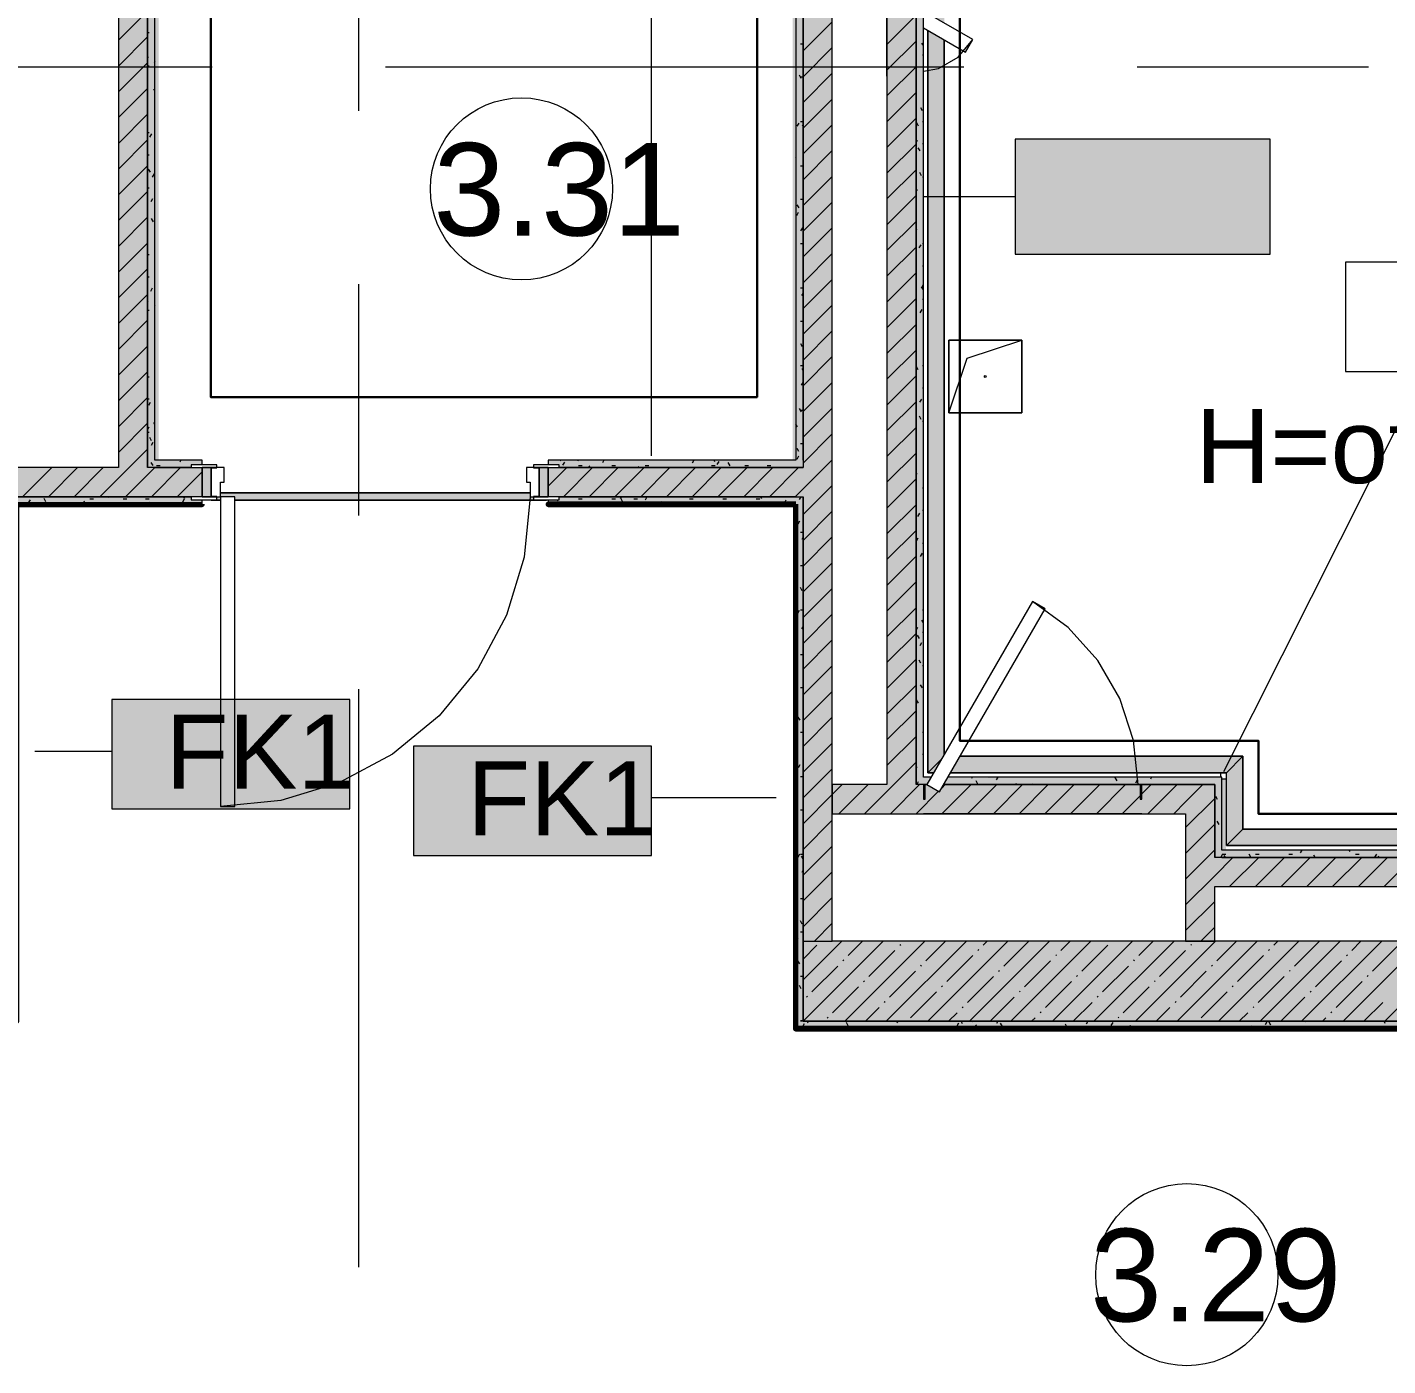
# Model space of a CAD drawing. Header units: millimetres. Extents: x -3817 to 677485, y -22715 to 103890.
# Drawn here: x 661875 to 665611, y 6110 to 9785 of the extents above; entities that cross this region are included whole.
import ezdxf

# ---------------------------------------------------------------- set-up
doc = ezdxf.new("R2010")
doc.units = ezdxf.units.MM
doc.layers.add('PDF _Геометрия', color=7, linetype='Continuous', true_color=0x1d1d1d)
doc.layers.add('PDF _Сплошная заливка', color=7, linetype='Continuous', true_color=0xffffff)
doc.layers.add('PDF _Текст', color=7, linetype='Continuous')
doc.styles.add('PDF GOST-Common', font='arial.ttf')

msp = doc.modelspace()

# ---------------------------------------------------------------- hatches: boundary and pattern name
at = {"layer": 'PDF _Сплошная заливка', "transparency": 33554559}
for points in [[(662205.5, 8575.9), (662225.5, 8575.9), (662225.5, 12255.9), (662205.5, 12255.9), (662205.5, 11170.7)], [(664315.5, 7705.9), (664335.5, 7705.9), (664335.5, 9935.9), (664315.5, 9935.9), (664315.5, 8088.1)], [(664235.5, 7705.9), (664315.5, 7705.9), (664315.5, 9855.9), (664235.5, 9855.9), (664235.5, 8088.1)], [(663985.5, 7055.9), (664005.5, 7055.9), (664005.5, 8495.9), (663985.5, 8495.9), (663985.5, 7060.5)], [(664340.5, 7625.9), (665055.5, 7625.9), (665055.5, 7705.9), (664935.5, 7705.9), (664935.5, 7665.9), (664930.5, 7665.9), (664930.5, 7705.9), (664391.7, 7705.9), (664380.1, 7685.9), (664345.5, 7705.9), (664340.5, 7705.3), (664340.5, 7665.9), (664335.5, 7665.9), (664335.5, 7705.9), (664085.5, 7705.9), (664085.5, 7625.9), (664335.5, 7625.9)], [(668165.5, 7505.9), (668185.5, 7505.9), (668185.5, 7525.9), (665155.5, 7525.9), (665155.5, 7505.9), (668145.6, 7505.9)], [(665276.1, 7425.9), (668085.5, 7425.9), (668085.5, 7505.9), (665135.5, 7505.9), (665135.5, 7425.9)]]:
    msp.add_hatch(color=256, dxfattribs=at).paths.add_polyline_path(points)
at = {"layer": 'PDF _Сплошная заливка', "true_color": 0xd7cdc4, "transparency": 33554559}
h = msp.add_hatch(color=254, dxfattribs=at)
h.paths.add_polyline_path([(664348, 7738.4), (664386.5, 7776.8), (664393, 7788.1), (664393, 9749.9), (664348, 9775.9), (664348, 8088.1)], flags=0)
h.paths.add_polyline_path([(664393, 9796.1), (664393, 10013.4), (664348, 9968.4), (664348, 9822.1)], flags=0)
at = {"layer": 'PDF _Сплошная заливка', "transparency": 33554559}
h = msp.add_hatch(color=256, dxfattribs=at)
h.paths.add_polyline_path([(664005.5, 8575.9), (664005.5, 8595.9), (663305.5, 8595.9), (663305.5, 8583.9), (663335.5, 8583.9), (663335.5, 8575.9), (663841.3, 8575.9)], flags=0)
h.paths.add_polyline_path([(662325.5, 8575.9), (662325.5, 8583.9), (662355.5, 8583.9), (662355.5, 8595.9), (662225.5, 8595.9), (662225.5, 8575.9)], flags=0)
h = msp.add_hatch(color=256, dxfattribs=at)
h.paths.add_polyline_path([(662325.5, 8495.9), (662355.5, 8495.9), (662355.5, 8575.9), (661825.5, 8575.9), (661825.5, 8495.9)], flags=0)
h.paths.add_polyline_path([(664005.5, 8495.9), (664005.5, 8575.9), (663305.5, 8575.9), (663305.5, 8495.9), (663985.5, 8495.9)], flags=0)
h = msp.add_hatch(color=256, dxfattribs=at)
h.paths.add_polyline_path([(663985.5, 8475.9), (663985.5, 8495.9), (663335.5, 8495), (663335.5, 8487.9), (663305.5, 8487.9), (663305.5, 8475.9), (663984.5, 8475.9)], flags=0)
h.paths.add_polyline_path([(661825.5, 8475.9), (662355.5, 8475.9), (662355.5, 8487.9), (662325.5, 8487.9), (662325.5, 8495.9), (661825.5, 8495.9)], flags=0)
at = {"layer": 'PDF _Сплошная заливка', "true_color": 0x494949, "transparency": 33554559}
h = msp.add_hatch(color=251, dxfattribs=at)
h.paths.add_polyline_path([(662405.5, 8495.9), (662445.5, 8495.9), (662445.5, 8486.9), (663265.5, 8487.9), (663265.5, 8495.9), (663255.5, 8495.9), (663255.5, 8506.9), (662405.5, 8506.9)], flags=0)
h.paths.add_polyline_path([(662405.5, 8486.9), (662405.5, 8495.9), (662395.5, 8495.9), (662395.5, 8487.9), (662395.5, 8486.9)], flags=0)
at = {"layer": 'PDF _Сплошная заливка', "true_color": 0xd7cdc4, "transparency": 33554559}
h = msp.add_hatch(color=254, dxfattribs=at)
h.paths.add_polyline_path([(665168, 7738.4), (665213, 7783.4), (664436.4, 7783.4), (664410.4, 7738.4), (664670.1, 7738.4)], flags=0)
h.paths.add_polyline_path([(664348, 7738.4), (664364.2, 7738.4), (664386.5, 7776.8)], flags=0)
at = {"layer": 'PDF _Сплошная заливка', "transparency": 33554559}
h = msp.add_hatch(color=256, dxfattribs=at)
h.paths.add_polyline_path([(665135.5, 7705.9), (665155.5, 7705.9), (665155.5, 7725.9), (664402.1, 7724), (664391.7, 7705.9), (665055.5, 7705.9)], flags=0)
h.paths.add_polyline_path([(664340.5, 7705.9), (664345.5, 7705.9), (664357, 7725.9), (664335.5, 7725.9), (664335.5, 7705.9)], flags=0)
at = {"layer": 'PDF _Сплошная заливка', "true_color": 0xd7cdc4, "transparency": 33554559}
h = msp.add_hatch(color=254, dxfattribs=at)
h.paths.add_polyline_path([(667905.5, 7538.4), (667924.2, 7538.4), (667950.2, 7583.4), (665213, 7583.4), (665168, 7538.4), (665276.1, 7538.4)], flags=0)
h.paths.add_polyline_path([(667970.4, 7538.4), (668198, 7538.4), (668243, 7583.4), (667996.4, 7583.4)], flags=0)
at = {"layer": 'PDF _Сплошная заливка', "transparency": 33554559}
h = msp.add_hatch(color=256, dxfattribs=at)
h.paths.add_polyline_path([(664005.5, 7055.9), (669515.5, 7055.9), (669515.5, 7275.9), (664005.5, 7275.9), (664005.5, 7060.5)], flags=0)
h.paths.add_polyline_path([(670595.5, 7055.9), (671405.5, 7055.9), (671405.5, 7275.9), (670565.5, 7275.9), (670565.5, 7055.9)], flags=0)
h = msp.add_hatch(color=256, dxfattribs=at)
h.paths.add_polyline_path([(663985.5, 7035.9), (669515.5, 7035.9), (669515.5, 7047.9), (669485.5, 7047.9), (669485.5, 7055.9), (663985.5, 7055.9)], flags=0)
h.paths.add_polyline_path([(671425.5, 7035.9), (671425.5, 7055.9), (670595.5, 7055.9), (670595.5, 7047.9), (670565.5, 7047.9), (670565.5, 7035.9), (671015.1, 7035.9)], flags=0)

# ---------------------------------------------------------------- linework, layer by layer
at = {"layer": 'PDF _Геометрия', "color": 9, "lineweight": 9, "true_color": 0xc0c0c0}
for points in [[(661625.5, 12495.9), (661605.5, 12495.9), (661605.5, 11475.9), (661625.5, 11475.9), (661625.5, 12475.9), (662275.5, 12475.9), (661625.5, 12475.9), (661625.5, 12275.9), (662125.5, 12275.9), (662125.5, 8575.9), (661825.5, 8575.9), (661825.5, 11275.9), (661825.5, 11475.9), (661825.5, 12275.9), (661625.5, 12275.9), (661625.5, 11475.9), (661625.5, 11495.9), (661145.5, 11495.9), (661145.5, 11483.9)], [(662355.5, 8583.9), (662355.5, 8595.9), (662225.5, 8595.9), (662225.5, 12255.9), (662305.5, 12255.9), (662305.5, 12267.9)], [(663305.5, 12267.9), (663305.5, 12255.9), (663985.5, 12255.9), (663985.5, 8595.9), (663305.5, 8595.9), (663305.5, 8583.9)], [(664357, 7725.9), (664335.5, 7725.9), (664335.5, 9935.9), (664335.5, 9955.9), (664105.5, 9955.9), (664105.5, 11855.9), (664648.7, 11855.9)], [(664235.5, 9650.9), (664235.5, 9850.9)], [(662355.5, 8495.9), (662355.5, 8575.9)], [(663305.5, 8575.9), (663305.5, 8495.9)], [(662355.5, 8475.9), (662355.5, 8487.9)], [(663305.5, 8487.9), (663305.5, 8475.9), (663984.5, 8475.9)], [(669515.5, 7283.9), (669515.5, 7295.9), (668185.5, 7295.9), (668185.5, 7505.9), (668185.5, 7525.9), (665155.5, 7525.9), (665155.5, 7705.9), (665155.5, 7725.9), (664403.2, 7725.9)], [(664935.5, 7625.9), (664335.5, 7625.9)], [(663985.5, 7055.9), (663985.5, 7035.9), (669515.5, 7035.9), (669515.5, 7047.9)]]:
    msp.add_lwpolyline(points, dxfattribs=at)
at = {"layer": 'PDF _Геометрия', "color": 7, "lineweight": 9}
for points in [[(662225.5, 8575.9), (662325.5, 8575.9), (662225.5, 8575.9), (662205.5, 8575.9), (662205.5, 12255.9), (662205.5, 8575.9)], [(664085.5, 12255.9), (664005.5, 12255.9), (664005.5, 8595.9), (664005.5, 8575.9), (663335.5, 8575.9), (664005.5, 8575.9)], [(664005.5, 8595.9), (664005.5, 12255.9)], [(663588.9, 8607.8), (663588.9, 10346.4)], [(664348, 7738.4), (664364.2, 7738.4), (664348, 7738.4), (664348, 9775.9), (664348, 7738.4), (664386.5, 7776.8)], [(665161, 7741.4), (665962.2, 9335.5), (665962.2, 9561.7), (665962.2, 9337.7), (668181, 7530.6)], [(664335.5, 9320.5), (664587.4, 9320.5)], [(664405.5, 8725.9), (664455.5, 8875.9), (664605.5, 8925.9)], [(661825.5, 8495.9), (662325.5, 8495.9), (661825.5, 8495.9), (661825.5, 8475.9)], [(663985.5, 8495.9), (663335.5, 8495.9), (663985.5, 8495.9), (664005.5, 8495.9)], [(661845.5, 8475.9), (662355.5, 8475.9)], [(663985.5, 8474.9), (663985.5, 7055.9)], [(661896, 7797.2), (662107.4, 7797.2)], [(665213, 7583.4), (667950.2, 7583.4), (665213, 7583.4), (665213, 7783.4)], [(665151, 7738.4), (665151, 7725.9)], [(665168, 7538.4), (667924.2, 7538.4), (665168, 7538.4), (665168, 7738.4)], [(664335.5, 7705.9), (664345.5, 7705.9), (664335.5, 7705.9), (664315.5, 7705.9)], [(665155.5, 7721.9), (665168, 7721.9)], [(663931.3, 7669.3), (663588.9, 7669.3)], [(665155.5, 7505.9), (668085.5, 7505.9), (665155.5, 7505.9), (665135.5, 7505.9)], [(664005.5, 7275.9), (664085.5, 7275.9)]]:
    msp.add_lwpolyline(points, dxfattribs=at)
at = {"layer": 'PDF _Геометрия', "color": 231, "lineweight": 30, "true_color": 0xff80c0}
msp.add_lwpolyline([(662379, 11375.9), (662379, 8769.6), (663879, 8769.6), (663879, 12149.6), (662395.5, 12149.6)], dxfattribs=at)
msp.add_lwpolyline([(670735.5, 11755.9), (664205.5, 11755.9), (664205.5, 10055.9), (664435.5, 10055.9), (664435.5, 7825.9), (665255.5, 7825.9), (665255.5, 7625.9), (668285.5, 7625.9), (668285.5, 7395.9), (670735.5, 7395.9)], close=True, dxfattribs=at)
at = {"layer": 'PDF _Геометрия', "color": 253, "lineweight": 9, "true_color": 0xaaaaaa}
for points in [[(662785.5, 9555.6), (662785.5, 11143.1)], [(664335.5, 9664.4), (664377, 9671.7), (664431.2, 9703), (664471.4, 9750.9)], [(661747.7, 9675.9), (662382.7, 9675.9)], [(662858.9, 9675.9), (664446.4, 9675.9)], [(664922.7, 9675.9), (665557.7, 9675.9)], [(662785.5, 8444.4), (662785.5, 9079.4)], [(663255.5, 8495.9), (663239.1, 8330), (663190.8, 8170.6), (663112.2, 8023.6), (663006.5, 7894.8), (662877.7, 7789.1), (662730.8, 7710.6), (662571.3, 7662.2), (662405.5, 7645.9)], [(664925.5, 7705.9), (664912.8, 7826.4), (664875.3, 7941.8), (664814.7, 8046.8), (664733.6, 8136.9), (664635.5, 8208.2)], [(662785.5, 6380.6), (662785.5, 7968.1)]]:
    msp.add_lwpolyline(points, dxfattribs=at)
at = {"layer": 'PDF _Геометрия', "color": 9, "lineweight": 9, "true_color": 0xc0c0c0}
for points in [[(664235.5, 7705.9), (664085.5, 7705.9), (664085.5, 7625.9), (665055.5, 7625.9), (665055.5, 7275.9), (665135.5, 7275.9), (665135.5, 7425.9), (668085.5, 7425.9), (668085.5, 7275.9), (668165.5, 7275.9), (668165.5, 7505.9), (668085.5, 7505.9), (668165.5, 7505.9), (668165.5, 7275.9), (664085.5, 7275.9), (664085.5, 9935.9), (664085.5, 9855.9), (664235.5, 9855.9)], [(664315.5, 7705.9), (664315.5, 9855.9), (664315.5, 9935.9)], [(664005.5, 8495.9), (664005.5, 7275.9), (664005.5, 7055.9)], [(665135.5, 7505.9), (665135.5, 7705.9), (665055.5, 7705.9), (665135.5, 7705.9)]]:
    msp.add_lwpolyline(points, close=True, dxfattribs=at)
at = {"layer": 'PDF _Геометрия', "lineweight": 9}
for points in [[(662125.5, 9748.9), (662205.5, 9828.9)], [(664005.5, 9719.7), (664085.5, 9799.7)], [(664235.5, 9737.6), (664315.5, 9817.6)], [(662125.5, 9678.2), (662205.5, 9758.2)], [(664005.5, 9649), (664085.5, 9729)], [(664235.5, 9666.9), (664315.5, 9746.9)], [(662125.5, 9607.5), (662205.5, 9687.5)], [(664235.5, 9596.2), (664315.5, 9676.2)], [(664005.5, 9578.3), (664085.5, 9658.3)], [(662125.5, 9536.8), (662205.5, 9616.8)], [(664235.5, 9525.5), (664315.5, 9605.5)], [(664005.5, 9507.6), (664085.5, 9587.6)], [(662125.5, 9466.1), (662205.5, 9546.1)], [(664235.5, 9454.8), (664315.5, 9534.8)], [(664005.5, 9436.9), (664085.5, 9516.9)], [(662125.5, 9395.4), (662205.5, 9475.4)], [(664235.5, 9384.1), (664315.5, 9464.1)], [(664005.5, 9366.2), (664085.5, 9446.2)], [(662125.5, 9324.7), (662205.5, 9404.7)], [(664235.5, 9313.3), (664315.5, 9393.3)], [(664005.5, 9295.5), (664085.5, 9375.5)], [(662125.5, 9254), (662205.5, 9334)], [(664005.5, 9224.8), (664085.5, 9304.8)], [(664235.5, 9242.6), (664315.5, 9322.6)], [(662125.5, 9183.2), (662205.5, 9263.2)], [(664005.5, 9154.1), (664085.5, 9234.1)], [(664235.5, 9171.9), (664315.5, 9251.9)], [(662125.5, 9112.5), (662205.5, 9192.5)], [(664005.5, 9083.3), (664085.5, 9163.3)], [(664235.5, 9101.2), (664315.5, 9181.2)], [(662125.5, 9041.8), (662205.5, 9121.8)], [(664005.5, 9012.6), (664085.5, 9092.6)], [(664235.5, 9030.5), (664315.5, 9110.5)], [(662125.5, 8971.1), (662205.5, 9051.1)], [(664005.5, 8941.9), (664085.5, 9021.9)], [(664235.5, 8959.8), (664315.5, 9039.8)], [(662125.5, 8900.4), (662205.5, 8980.4)], [(664235.5, 8889.1), (664315.5, 8969.1)], [(664005.5, 8871.2), (664085.5, 8951.2)], [(662125.5, 8829.7), (662205.5, 8909.7)], [(664235.5, 8818.4), (664315.5, 8898.4)], [(664005.5, 8800.5), (664085.5, 8880.5)], [(662125.5, 8759), (662205.5, 8839)], [(664235.5, 8747.7), (664315.5, 8827.7)], [(664005.5, 8729.8), (664085.5, 8809.8)], [(662125.5, 8688.3), (662205.5, 8768.3)], [(664235.5, 8676.9), (664315.5, 8756.9)], [(664005.5, 8659.1), (664085.5, 8739.1)], [(662125.5, 8617.6), (662205.5, 8697.6)], [(664005.5, 8588.4), (664085.5, 8668.4)], [(664235.5, 8606.2), (664315.5, 8686.2)], [(662074.5, 8495.9), (662154.5, 8575.9), (662205.5, 8626.8)], [(663983.7, 8495.9), (664005.5, 8517.7), (664085.5, 8597.7)], [(664235.5, 8535.5), (664315.5, 8615.5)], [(661862.4, 8495.9), (661942.4, 8575.9)], [(661933.1, 8495.9), (662013.1, 8575.9)], [(662003.8, 8495.9), (662083.8, 8575.9)], [(662145.2, 8495.9), (662225.2, 8575.9)], [(662215.9, 8495.9), (662295.9, 8575.9)], [(662286.6, 8495.9), (662355.5, 8564.7)], [(663305.5, 8524.8), (663356.6, 8575.9)], [(663347.3, 8495.9), (663427.3, 8575.9)], [(663418, 8495.9), (663498, 8575.9)], [(663488.7, 8495.9), (663568.7, 8575.9)], [(663559.4, 8495.9), (663639.4, 8575.9)], [(663630.1, 8495.9), (663710.1, 8575.9)], [(663700.8, 8495.9), (663780.8, 8575.9)], [(663771.5, 8495.9), (663851.5, 8575.9)], [(663842.3, 8495.9), (663922.3, 8575.9)], [(663913, 8495.9), (663993, 8575.9)], [(664005.5, 8446.9), (664085.5, 8526.9)], [(664235.5, 8464.8), (664315.5, 8544.8)], [(664005.5, 8376.2), (664085.5, 8456.2)], [(664235.5, 8394.1), (664315.5, 8474.1)], [(664005.5, 8305.5), (664085.5, 8385.5)], [(664235.5, 8323.4), (664315.5, 8403.4)], [(664235.5, 8252.7), (664315.5, 8332.7)], [(664005.5, 8234.8), (664085.5, 8314.8)], [(664235.5, 8182), (664315.5, 8262)], [(664005.5, 8164.1), (664085.5, 8244.1)], [(664235.5, 8111.3), (664315.5, 8191.3)], [(664005.5, 8093.4), (664085.5, 8173.4)], [(664235.5, 8040.6), (664315.5, 8120.6)], [(664005.5, 8022.7), (664085.5, 8102.7)], [(664005.5, 7952), (664085.5, 8032)], [(664235.5, 7969.8), (664315.5, 8049.8)], [(664005.5, 7881.3), (664085.5, 7961.3)], [(664235.5, 7899.1), (664315.5, 7979.1)], [(664005.5, 7810.6), (664085.5, 7890.6)], [(664235.5, 7828.4), (664315.5, 7908.4)], [(664005.5, 7739.8), (664085.5, 7819.8)], [(664235.5, 7757.7), (664315.5, 7837.7)], [(664005.5, 7669.1), (664085.5, 7749.1)], [(664174.3, 7625.9), (664254.3, 7705.9), (664315.5, 7767)], [(664005.5, 7598.4), (664085.5, 7678.4), (664112.9, 7705.9)], [(664103.6, 7625.9), (664183.6, 7705.9)], [(664245, 7625.9), (664325, 7705.9)], [(664386.1, 7696.2), (664395.8, 7705.9)], [(664386.5, 7625.9), (664466.5, 7705.9)], [(664457.2, 7625.9), (664537.2, 7705.9)], [(664527.9, 7625.9), (664607.9, 7705.9)], [(664598.6, 7625.9), (664678.6, 7705.9)], [(664669.3, 7625.9), (664749.3, 7705.9)], [(664740, 7625.9), (664820, 7705.9)], [(664810.7, 7625.9), (664890.7, 7705.9)], [(664935.5, 7679.9), (664961.4, 7705.9)], [(664952.2, 7625.9), (665032.2, 7705.9)], [(665022.9, 7625.9), (665055.5, 7658.5), (665102.9, 7705.9)], [(664315.8, 7625.9), (664377.4, 7687.5)], [(664881.4, 7625.9), (664930.5, 7674.9)], [(665055.5, 7587.8), (665135.5, 7667.8)], [(664005.5, 7527.7), (664085.5, 7607.7)], [(665055.5, 7517), (665135.5, 7597)], [(664005.5, 7457), (664085.5, 7537)], [(665055.5, 7446.3), (665135.5, 7526.3)], [(665055.5, 7375.6), (665135.5, 7455.6), (665185.7, 7505.9)], [(665176.4, 7425.9), (665256.4, 7505.9)], [(665247.1, 7425.9), (665327.1, 7505.9)], [(665317.8, 7425.9), (665397.8, 7505.9)], [(665388.5, 7425.9), (665468.5, 7505.9)], [(665459.3, 7425.9), (665539.3, 7505.9)], [(665530, 7425.9), (665610, 7505.9)], [(665600.7, 7425.9), (665680.7, 7505.9)], [(664005.5, 7386.3), (664085.5, 7466.3)], [(664005.5, 7315.6), (664085.5, 7395.6)], [(665055.5, 7304.9), (665135.5, 7384.9)], [(664036.5, 7275.9), (664085.5, 7324.9)], [(665097.1, 7275.9), (665135.5, 7314.2)], [(664005.5, 7169.8), (664111.5, 7275.9)], [(664005.5, 7226.8), (664043.3, 7264.7)], [(664005.6, 7055.9), (664225.6, 7275.9)], [(664119.6, 7055.9), (664339.6, 7275.9)], [(664128.9, 7236.2), (664168.6, 7275.9)], [(664185.9, 7179.1), (664257.2, 7250.4)], [(664233.7, 7055.9), (664453.7, 7275.9)], [(664271.4, 7264.7), (664273.8, 7267.1)], [(664342.7, 7221.9), (664396.7, 7275.9)], [(664347.7, 7055.9), (664567.7, 7275.9)], [(664461.8, 7055.9), (664681.8, 7275.9)], [(664485.3, 7250.4), (664487.6, 7252.8)], [(664499.5, 7264.7), (664510.7, 7275.9)], [(664556.6, 7207.7), (664624.7, 7275.9)], [(664575.8, 7055.9), (664795.8, 7275.9)], [(664689.9, 7055.9), (664909.9, 7275.9)], [(664713.4, 7250.4), (664738.8, 7275.9)], [(664770.4, 7193.4), (664841.7, 7264.7)], [(664803.9, 7055.9), (665023.9, 7275.9)], [(664918, 7055.9), (665138, 7275.9)], [(664927.2, 7236.2), (664966.9, 7275.9)], [(664984.2, 7179.1), (665055.5, 7250.4)], [(665032, 7055.9), (665252, 7275.9)], [(665069.8, 7264.7), (665072.1, 7267.1)], [(665141.1, 7221.9), (665195, 7275.9)], [(665146.1, 7055.9), (665366.1, 7275.9)], [(665260.1, 7055.9), (665480.1, 7275.9)], [(665283.6, 7250.4), (665286, 7252.8)], [(665297.9, 7264.7), (665309, 7275.9)], [(665354.9, 7207.7), (665423.1, 7275.9)], [(665374.2, 7055.9), (665594.2, 7275.9)], [(665488.2, 7055.9), (665708.2, 7275.9)], [(665511.7, 7250.4), (665537.1, 7275.9)], [(665568.7, 7193.4), (665640, 7264.7)], [(665602.3, 7055.9), (665822.3, 7275.9)], [(664114.6, 7221.9), (664117, 7224.3)], [(664328.5, 7207.7), (664330.8, 7210)], [(664399.7, 7164.9), (664471, 7236.2)], [(664613.6, 7150.6), (664684.9, 7221.9)], [(664699.1, 7236.2), (664701.5, 7238.5)], [(664913, 7221.9), (664915.3, 7224.3)], [(665126.8, 7207.7), (665129.2, 7210)], [(665198.1, 7164.9), (665269.4, 7236.2)], [(665411.9, 7150.6), (665483.2, 7221.9)], [(665497.5, 7236.2), (665499.8, 7238.5)], [(664029.1, 7136.4), (664100.4, 7207.7)], [(664242.9, 7122.1), (664314.2, 7193.4)], [(664456.8, 7107.9), (664528, 7179.1)], [(664542.3, 7193.4), (664544.7, 7195.8)], [(664756.1, 7179.1), (664758.5, 7181.5)], [(664827.4, 7136.4), (664898.7, 7207.7)], [(665041.3, 7122.1), (665112.5, 7193.4)], [(665255.1, 7107.9), (665326.4, 7179.1)], [(665340.6, 7193.4), (665343, 7195.8)], [(665554.5, 7179.1), (665556.9, 7181.5)], [(664086.1, 7079.4), (664157.4, 7150.6)], [(664171.6, 7164.9), (664174, 7167.3)], [(664299.9, 7065.1), (664371.2, 7136.4)], [(664385.5, 7150.6), (664387.8, 7153)], [(664599.3, 7136.4), (664601.7, 7138.7)], [(664670.6, 7093.6), (664741.9, 7164.9)], [(664884.4, 7079.4), (664955.7, 7150.6)], [(664970, 7164.9), (664972.4, 7167.3)], [(665098.3, 7065.1), (665169.6, 7136.4)], [(665183.8, 7150.6), (665186.2, 7153)], [(665397.7, 7136.4), (665400, 7138.7)], [(665468.9, 7093.6), (665540.2, 7164.9)], [(664014.8, 7122.1), (664017.2, 7124.5)], [(664228.7, 7107.9), (664231, 7110.2)], [(664518.8, 7055.9), (664585.1, 7122.1)], [(664746.9, 7055.9), (664798.9, 7107.9)], [(664813.2, 7122.1), (664815.5, 7124.5)], [(665027, 7107.9), (665029.4, 7110.2)], [(665317.1, 7055.9), (665383.4, 7122.1)], [(665545.2, 7055.9), (665597.3, 7107.9)], [(664071.8, 7065.1), (664074.2, 7067.5)], [(664176.6, 7055.9), (664214.4, 7093.6)], [(664404.7, 7055.9), (664428.2, 7079.4)], [(664442.5, 7093.6), (664444.9, 7096)], [(664632.8, 7055.9), (664642.1, 7065.1)], [(664656.3, 7079.4), (664658.7, 7081.7)], [(664870.2, 7065.1), (664872.6, 7067.5)], [(664975, 7055.9), (665012.7, 7093.6)], [(665203.1, 7055.9), (665226.6, 7079.4)], [(665240.8, 7093.6), (665243.2, 7096)], [(665431.2, 7055.9), (665440.4, 7065.1)], [(665454.7, 7079.4), (665457.1, 7081.7)]]:
    msp.add_lwpolyline(points, dxfattribs=at)
at = {"layer": 'PDF _Геометрия', "color": 253, "lineweight": 13, "true_color": 0xaaaaaa}
msp.add_lwpolyline([(664335.5, 9783.1), (664451.4, 9716.2), (664471.4, 9750.9), (664335.5, 9829.3)], dxfattribs=at)
at = {"layer": 'PDF _Геометрия', "color": 253, "lineweight": 9, "true_color": 0x9b9b9b}
for points in [[(662206.1, 9779.3), (662205.5, 9778.2)], [(662205.5, 9770.2), (662209.8, 9770.2)], [(663998, 9739.7), (664005.5, 9739.7)], [(664335.5, 9734.6), (664331.5, 9741.4)], [(662208.2, 9700.6), (662205.5, 9705.3)], [(662205.5, 9678.7), (662209.8, 9678.7)], [(662225.5, 9690.9), (662223.4, 9687.3)], [(664333.3, 9709.2), (664335.5, 9709.2)], [(664000.5, 9644.3), (663995.4, 9653)], [(663998, 9648.3), (664005.5, 9648.3)], [(662225.5, 9609.7), (662222.5, 9614.8)], [(663986.1, 9631.5), (663985.5, 9630.4)], [(664333.6, 9555), (664328.5, 9563.7)], [(663998, 9526.3), (664005.5, 9526.3)], [(664333.3, 9526.3), (664335.5, 9526.3)], [(662205.5, 9495.9), (662209.8, 9495.9)], [(662216.2, 9491.9), (662211.2, 9483.2)], [(663993.2, 9521.8), (663988.2, 9513.1)], [(664005.5, 9513.7), (664003.6, 9516.9)], [(664322.4, 9513.4), (664317.4, 9522.1)], [(664318.1, 9475), (664315.5, 9470.4)], [(664326.5, 9445.3), (664321.5, 9454.1)], [(664333.3, 9465.4), (664335.5, 9465.4)], [(662205.5, 9434.9), (662209.8, 9434.9)], [(663986.3, 9424.9), (663985.5, 9426.4)], [(662213.4, 9386.8), (662208.4, 9395.5)], [(662223.3, 9382.3), (662218.2, 9373.6)], [(663998, 9404.4), (664005.5, 9404.4)], [(664330.6, 9377.3), (664325.5, 9386)], [(664335.5, 9383.1), (664335.4, 9383)], [(662205.5, 9343.5), (662209.8, 9343.5)], [(664319.4, 9335.7), (664315.5, 9342.5)], [(664333.3, 9373.9), (664335.5, 9373.9)], [(662219.2, 9314.2), (662214.1, 9305.5)], [(663998, 9313), (664005.5, 9313)], [(663992.1, 9276.1), (663987.1, 9267.4)], [(663994.5, 9288.9), (663989.5, 9297.6)], [(662221.6, 9250.7), (662216.5, 9259.4)], [(662225.5, 9264.2), (662225.3, 9263.9)], [(664003.3, 9234.5), (663998.2, 9225.7)], [(664317, 9229.3), (664315.5, 9226.6)], [(663998, 9191.1), (664005.5, 9191.1)], [(664333.3, 9191.1), (664335.5, 9191.1)], [(662205.5, 9160.6), (662209.8, 9160.6)], [(664316.4, 9158), (664315.5, 9159.6)], [(664328.2, 9187.6), (664323.2, 9178.9)], [(664005.5, 9116.4), (664005.3, 9116.1)], [(664333.3, 9130.1), (664335.5, 9130.1)], [(662205.5, 9099.6), (662209.8, 9099.6)], [(664335.3, 9078), (664330.2, 9069.3)], [(662218.1, 9068.5), (662213.1, 9059.8)], [(663998, 9069.1), (664005.5, 9069.1)], [(664005.5, 9055.4), (664001.2, 9048)], [(664335.5, 9064), (664330.7, 9072.3)], [(662207.4, 9031.4), (662205.5, 9034.7)], [(662205.5, 9008.2), (662209.8, 9008.2)], [(662225.5, 9020.3), (662224.2, 9018.1)], [(664331.2, 9009.9), (664326.2, 9001.2)], [(664333.3, 9038.7), (664335.5, 9038.7)], [(663998, 8977.7), (664005.5, 8977.7)], [(664003.8, 8907.1), (663998.7, 8915.8)], [(662205.8, 8864.4), (662205.5, 8863.8)], [(663998, 8855.8), (664005.5, 8855.8)], [(664333.3, 8855.8), (664335.5, 8855.8)], [(662205.5, 8825.3), (662209.8, 8825.3)], [(664005.5, 8843.1), (664002.8, 8847.7)], [(664321.6, 8844.2), (664316.6, 8852.9)], [(664005.2, 8811), (664000.1, 8802.3)], [(664333.3, 8794.8), (664335.5, 8794.8)], [(662205.5, 8764.3), (662209.8, 8764.3)], [(662212.9, 8754.7), (662207.9, 8746)], [(664330.1, 8764.2), (664325.1, 8755.5)], [(664000.8, 8729.4), (663995.7, 8738.1)], [(663998, 8733.9), (664005.5, 8733.9)], [(664329.8, 8708.1), (664324.7, 8716.8)], [(662208.8, 8686.7), (662205.5, 8680.9)], [(662205.5, 8672.9), (662209.8, 8672.9)], [(662225.5, 8695.3), (662222.8, 8699.9)], [(663989.6, 8687.7), (663985.5, 8694.9)], [(664333.3, 8703.4), (664335.5, 8703.4)], [(662216.7, 8649.6), (662211.6, 8658.3)], [(662220, 8645.1), (662214.9, 8636.3)], [(663998, 8642.4), (664005.5, 8642.4)], [(662297.2, 8595.9), (662294.1, 8590.6)], [(663339.8, 8594.1), (663338.7, 8595.9)], [(663388.2, 8595.9), (663386.7, 8593.3)], [(663458.6, 8595.9), (663454.8, 8589.2)], [(663705, 8595.9), (663700.5, 8588.1)], [(663763.2, 8592.2), (663761.1, 8595.9)], [(663773.6, 8592.8), (663768.5, 8584.1)], [(663992.9, 8606.9), (663987.9, 8598.2)], [(663993.7, 8619.7), (663988.7, 8628.4)], [(662220.8, 8581.5), (662215.7, 8590.3)], [(662230.2, 8581.5), (662240.3, 8581.5)], [(663350.1, 8590.9), (663345.1, 8582.2)], [(663388.4, 8581.5), (663398.5, 8581.5)], [(663420.7, 8575.9), (663418, 8580.5)], [(663479.9, 8581.5), (663489.9, 8581.5)], [(663554.2, 8578.6), (663552.6, 8575.9)], [(663571.3, 8581.5), (663581.4, 8581.5)], [(663754.2, 8581.5), (663764.3, 8581.5)], [(663804.8, 8581), (663799.8, 8589.7)], [(663845.6, 8581.5), (663855.7, 8581.5)], [(663906.6, 8581.5), (663916.7, 8581.5)], [(664317.8, 8560.1), (664315.5, 8556)], [(664333.3, 8520.5), (664335.5, 8520.5)], [(661882.8, 8487.8), (661877.8, 8479.1)], [(661926.3, 8481.9), (661921.3, 8490.7)], [(662035.4, 8475.9), (662031, 8483.6)], [(662047.3, 8490), (662057.4, 8490)], [(662098.6, 8495.9), (662097.1, 8493.2)], [(662138.8, 8490), (662148.8, 8490)], [(662199.7, 8490), (662209.8, 8490)], [(662211.4, 8475.9), (662208.7, 8480.6)], [(662306.2, 8489.7), (662301.2, 8481)], [(662308.1, 8491.2), (662305.4, 8495.9)], [(663332.7, 8484.4), (663330.7, 8487.9)], [(663357.2, 8481.2), (663354.1, 8475.9)], [(663388.4, 8490), (663398.5, 8490)], [(663479.9, 8490), (663489.9, 8490)], [(663506.4, 8495.9), (663503.5, 8490.7)], [(663510.4, 8481.4), (663505.4, 8490.1)], [(663540.8, 8490), (663550.9, 8490)], [(663576.5, 8495.4), (663571.5, 8486.6)], [(663619.2, 8475.9), (663615, 8483.1)], [(663693.2, 8490), (663703.3, 8490)], [(663784.7, 8490), (663794.7, 8490)], [(663876.1, 8490), (663886.2, 8490)], [(663892.2, 8490.7), (663889.2, 8495.9)], [(663958.4, 8486.1), (663953.3, 8477.4)], [(663999.2, 8495.9), (663995, 8488.5)], [(664315.6, 8488.8), (664315.5, 8489.1)], [(661965, 8475.9), (661962.9, 8479.5)], [(662264.6, 8478.5), (662263.1, 8475.9)], [(663425.2, 8477.1), (663424.5, 8475.9)], [(663548.8, 8475.9), (663547, 8479)], [(663671, 8476), (663670.9, 8475.9)], [(663795.2, 8475.9), (663792.7, 8480.1)], [(663971.1, 8475.9), (663970.4, 8477.1)], [(664324.9, 8450.4), (664319.9, 8441.7)], [(664333.3, 8459.5), (664335.5, 8459.5)], [(663995.9, 8429.2), (663990.9, 8420.5)], [(663998, 8398.6), (664005.5, 8398.6)], [(664005.5, 8384.8), (664002, 8378.9)], [(664320.8, 8382.4), (664315.8, 8373.7)], [(664333.3, 8368.1), (664335.5, 8368.1)], [(664332, 8340.8), (664327, 8332.1)], [(664335.5, 8332.5), (664334, 8335)], [(663998, 8307.1), (664005.5, 8307.1)], [(664003, 8237.9), (663997.9, 8246.6)], [(663994.8, 8183.5), (663989.8, 8174.8)], [(663998, 8185.2), (664005.5, 8185.2)], [(664333.3, 8185.2), (664335.5, 8185.2)], [(664335.5, 8149.6), (664331, 8157.3)], [(664005.5, 8141), (664000.9, 8133.1)], [(664319.7, 8136.7), (664315.5, 8129.3)], [(664324.9, 8107), (664319.9, 8115.7)], [(664333.3, 8124.3), (664335.5, 8124.3)], [(664330.9, 8095), (664325.9, 8086.3)], [(663998, 8063.3), (664005.5, 8063.3)], [(664329, 8039), (664323.9, 8047.7)], [(664333.3, 8032.8), (664335.5, 8032.8)], [(663988.8, 8018.5), (663985.5, 8024.3)], [(663998, 7971.9), (664005.5, 7971.9)], [(664333.1, 7970.9), (664328, 7979.6)], [(664321.9, 7929.3), (664316.9, 7938)], [(663997, 7882.5), (663991.9, 7891.2)], [(663989.6, 7869.7), (663985.5, 7862.5)], [(663998, 7849.9), (664005.5, 7849.9)], [(664333.3, 7849.9), (664335.5, 7849.9)], [(663985.5, 7801.7), (663985.5, 7801.6)], [(664333.3, 7789), (664335.5, 7789)], [(663996.7, 7760), (663991.7, 7751.3)], [(664318.9, 7751.6), (664315.5, 7757.5)], [(663998, 7728), (664005.5, 7728)], [(664321.6, 7713.2), (664317.4, 7705.9)], [(664469.7, 7725.9), (664467.9, 7722.7)], [(664485.5, 7707), (664480.4, 7715.7)], [(664540.1, 7725.9), (664535.9, 7718.7)], [(664591.7, 7705.9), (664590.1, 7708.6)], [(664635.4, 7708.1), (664634.1, 7705.9)], [(664867.3, 7716.2), (664862.2, 7724.9)], [(664922.8, 7718.1), (664917.7, 7709.4)], [(664962.4, 7725.9), (664959.4, 7720.6)], [(665126.9, 7705.9), (665126.9, 7705.9)], [(665143.5, 7664.5), (665138.4, 7673.2)], [(663998, 7636.6), (664005.5, 7636.6)], [(665147.6, 7596.5), (665142.5, 7605.2)], [(665136.4, 7554.9), (665135.5, 7556.5)], [(663995.6, 7514.3), (663990.6, 7505.6)], [(663998, 7514.7), (664005.5, 7514.7)], [(664005.5, 7502), (664001.2, 7509.4)], [(665135.5, 7545.1), (665135.9, 7545.1)], [(665156.3, 7512.9), (665155.5, 7511.6), (665152.2, 7505.9)], [(665156.3, 7514.7), (665166.3, 7514.7)], [(665164.7, 7505.9), (665161.9, 7510.8)], [(665234.9, 7506.2), (665229.9, 7514.9)], [(665247.7, 7514.7), (665257.8, 7514.7)], [(665339.2, 7514.7), (665349.2, 7514.7)], [(665374.9, 7525.9), (665370.6, 7518.4)], [(665411.1, 7505.9), (665407.6, 7511.9)], [(665507, 7522.5), (665505.1, 7525.9)], [(665522, 7514.7), (665532.1, 7514.7)], [(665579.7, 7514.8), (665574.7, 7506.1)], [(665587, 7505.9), (665585.3, 7508.9)], [(664005.5, 7470.4), (664001.7, 7464)], [(664005.5, 7441), (664005.3, 7441.4)], [(663998, 7392.7), (664005.5, 7392.7)], [(664003.2, 7323), (663998.2, 7331.7)], [(663992.1, 7281.3), (663987.1, 7290.1)], [(663998, 7301.3), (664005.5, 7301.3)], [(664005.5, 7287.6), (664004.7, 7286.3)], [(663996.2, 7213.3), (663991.1, 7222)], [(663998, 7179.4), (664005.5, 7179.4)], [(664000.3, 7145.3), (663995.2, 7154)], [(663986.3, 7132.5), (663985.5, 7131)], [(663989.1, 7103.6), (663985.5, 7109.9)], [(664008.7, 7049.2), (664003.6, 7040.5)], [(664019.6, 7050.8), (664016.7, 7055.9)], [(664087.6, 7054.9), (664087.1, 7055.9)], [(664129.3, 7043.8), (664124.2, 7052.5)], [(664169, 7035.9), (664165.9, 7041.3)], [(664223.7, 7055.9), (664223, 7054.7)], [(664265.3, 7051.9), (664263.1, 7055.9)], [(664390.5, 7040), (664388.1, 7035.9)], [(664432.1, 7051.1), (664427.1, 7042.4)], [(664443, 7049), (664439, 7055.9)], [(664470, 7055.9), (664468.7, 7053.6)], [(664484.7, 7037.8), (664479.6, 7046.5)], [(664540.4, 7055.9), (664536.7, 7049.5)], [(664552.7, 7041.9), (664547.7, 7050.6)], [(664591.4, 7035.9), (664589.3, 7039.4)], [(664636.2, 7038.9), (664634.5, 7035.9)], [(664730.4, 7038.9), (664725.4, 7047.6)], [(664786.8, 7055.9), (664782.5, 7048.4)], [(664855.5, 7053), (664850.5, 7044.3)], [(664908.1, 7035.9), (664903.1, 7044.6)], [(665013.7, 7035.9), (665012.7, 7037.5)], [(665237.3, 7043.8), (665232.8, 7035.9)], [(665279, 7054.9), (665273.9, 7046.2)], [(665289.9, 7045.2), (665284.9, 7053.9)], [(665385.1, 7055.9), (665383.6, 7053.3)], [(665483.1, 7042.7), (665479.1, 7035.9)], [(665551.1, 7038.6), (665549.5, 7035.9)], [(665603.7, 7050.3), (665600.5, 7055.9)]]:
    msp.add_lwpolyline(points, dxfattribs=at)
at = {"layer": 'PDF _Геометрия', "color": 7, "lineweight": 9}
for points in [[(664393, 9749.9), (664393, 7788.1)], [(665287.4, 9478), (664587.4, 9478), (664587.4, 9162.3), (665287.4, 9162.3)], [(666147.4, 9140.1), (665494.2, 9140.1), (665494.2, 8840.1), (666147.4, 8840.1)], [(664605.5, 8925.9), (664605.5, 8725.9), (664405.5, 8725.9), (664405.5, 8925.9)], [(664605.5, 8925.9), (664605.5, 8725.9), (664405.5, 8725.9), (664405.5, 8925.9), (664605.5, 8925.9), (664405.5, 8925.9), (664405.5, 8725.9), (664605.5, 8725.9)], [(662380.5, 8486.9), (662405.5, 8486.9)], [(662406.6, 8506.9), (663255.5, 8506.9)], [(662445.5, 8486.9), (663300.5, 8486.9)], [(662760.5, 7939.1), (662107.4, 7939.1), (662107.4, 7639.1), (662760.5, 7639.1)], [(663588.9, 7811.2), (662935.7, 7811.2), (662935.7, 7511.2), (663588.9, 7511.2)], [(665213, 7783.4), (665213, 7583.4), (665168, 7538.4), (665168, 7738.4), (664410.4, 7738.4), (665168, 7738.4), (665213, 7783.4), (664436.4, 7783.4)], [(665055.5, 7705.9), (664391.7, 7705.9)], [(664005.5, 7055.9), (669485.5, 7055.9)]]:
    msp.add_lwpolyline(points, close=True, dxfattribs=at)
at = {"layer": 'PDF _Геометрия', "color": 253, "lineweight": 13, "true_color": 0xaaaaaa}
for points in [[(662395.5, 8583.9), (662325.5, 8583.9), (662325.5, 8575.9), (662395.5, 8575.9)], [(662380.5, 8575.9), (662355.5, 8575.9), (662355.5, 8495.9), (662380.5, 8495.9)], [(662405.5, 8495.9), (662405.5, 8535.9), (662415.5, 8535.9), (662415.5, 8575.9), (662380.5, 8575.9), (662380.5, 8495.9)], [(662395.5, 8575.9), (662380.5, 8575.9), (662380.5, 8574.9), (662395.5, 8574.9)], [(663255.5, 8495.9), (663280.5, 8495.9), (663280.5, 8575.9), (663245.5, 8575.9), (663245.5, 8535.9), (663255.5, 8535.9)], [(663265.5, 8583.9), (663265.5, 8575.9), (663335.5, 8575.9), (663335.5, 8583.9)], [(663265.5, 8575.9), (663265.5, 8574.9), (663280.5, 8574.9), (663280.5, 8575.9)], [(663280.5, 8575.9), (663280.5, 8495.9), (663305.5, 8495.9), (663305.5, 8575.9)], [(662395.5, 8495.9), (662325.5, 8495.9), (662325.5, 8487.9), (662395.5, 8487.9)], [(662395.5, 8496.9), (662380.5, 8496.9), (662380.5, 8495.9), (662395.5, 8495.9)], [(662405.5, 7645.9), (662445.5, 7645.9), (662445.5, 8495.9), (662405.5, 8495.9)], [(663265.5, 8496.9), (663265.5, 8495.9), (663280.5, 8495.9), (663280.5, 8496.9)], [(663265.5, 8495.9), (663265.5, 8487.9), (663335.5, 8487.9), (663335.5, 8495.9)], [(664635.5, 8208.2), (664345.5, 7705.9), (664380.1, 7685.9), (664670.1, 8188.2)], [(664340.5, 7665.9), (664340.5, 7705.9), (664335.5, 7705.9), (664335.5, 7665.9)], [(664930.5, 7665.9), (664935.5, 7665.9), (664935.5, 7705.9), (664930.5, 7705.9)]]:
    msp.add_lwpolyline(points, close=True, dxfattribs=at)
at = {"layer": 'PDF _Геометрия', "color": 231, "lineweight": 70, "true_color": 0xff80c0}
for points in [[(661845.5, 7055.9), (661846.5, 7055.9), (661846.5, 8474.9), (662355.5, 8474.9), (662355.5, 8475.9)], [(663985.5, 8475.9), (663305.5, 8475.9), (663305.5, 8474.9), (663985.5, 8474.9)], [(663984.5, 8475.9), (663984.5, 7035.9), (663984.5, 7034.9), (669515.5, 7034.9), (669515.5, 7035.9), (663985.5, 7035.9), (663985.5, 7055.9)]]:
    msp.add_lwpolyline(points, dxfattribs=at)
at = {"layer": 'PDF _Геометрия', "color": 231, "lineweight": 9, "true_color": 0xff80c0}
for points in [[(662355.5, 8475.9), (661845.5, 8475.9), (661845.5, 8474.9), (661845.5, 7055.9)], [(663985.5, 7055.9), (663985.5, 8475.9), (663984.5, 8475.9)], [(663985.5, 8474.9), (663985.5, 8475.9)]]:
    msp.add_lwpolyline(points, dxfattribs=at)
at = {"layer": 'PDF _Геометрия', "color": 253, "lineweight": 9, "true_color": 0x9b9b9b}
msp.add_lwpolyline([(664005.5, 7057.5), (663998, 7057.5)], close=True, dxfattribs=at)
at = {"layer": 'PDF _Геометрия', "color": 7, "lineweight": 9}
for centre, radius in [((663232, 9341), 250), ((663232, 9341), 250), ((664505.5, 8825.9), 2.5), ((665059, 6360.2), 250), ((665059, 6360.2), 250)]:
    msp.add_circle(centre, radius, dxfattribs=at)
at = {"layer": 'PDF _Сплошная заливка', "lineweight": 35, "transparency": 33554559}
for points in [[(662205.5, 8575.9), (662205.5, 12275.9), (662125.5, 8575.9), (662125.5, 12275.9)], [(664005.5, 8595.9), (664005.5, 12255.9), (663985.5, 8595.9), (663985.5, 12255.9)], [(664085.5, 7275.9), (664085.5, 12255.9), (664005.5, 7275.9), (664005.5, 12255.9)], [(662355.5, 8495.9), (662380.5, 8495.9), (662355.5, 8575.9), (662380.5, 8575.9)], [(663280.5, 8495.9), (663305.5, 8495.9), (663280.5, 8575.9), (663305.5, 8575.9)], [(664340.5, 7665.9), (664340.5, 7705.9), (664335.5, 7665.9), (664335.5, 7705.9)], [(664935.5, 7665.9), (664935.5, 7705.9), (664930.5, 7665.9), (664930.5, 7705.9)], [(665135.5, 7275.9), (665135.5, 7705.9), (665055.5, 7275.9), (665055.5, 7705.9)], [(665155.5, 7505.9), (665155.5, 7705.9), (665135.5, 7505.9), (665135.5, 7705.9)]]:
    msp.add_solid(points, dxfattribs=at)
at = {"layer": 'PDF _Сплошная заливка', "color": 131, "lineweight": 35, "true_color": 0xa9f3f5, "transparency": 33554559}
for points in [[(662235.5, 8595.9), (662235.5, 12246.9), (662226.5, 8595.9), (662226.5, 12246.9)], [(663985.5, 8596.4), (663985.5, 12246.9), (663976.5, 8596.4), (663976.5, 12246.9)]]:
    msp.add_solid(points, dxfattribs=at)
at = {"layer": 'PDF _Сплошная заливка', "lineweight": 9, "transparency": 33554559}
for points in [[(665287.4, 9478), (664587.4, 9478), (665287.4, 9162.3), (664587.4, 9162.3)], [(662760.5, 7939.1), (662107.4, 7939.1), (662760.5, 7639.1), (662107.4, 7639.1)], [(663588.9, 7811.2), (662935.7, 7811.2), (663588.9, 7511.2), (662935.7, 7511.2)]]:
    msp.add_solid(points, dxfattribs=at)
at = {"layer": 'PDF _Сплошная заливка', "color": 254, "lineweight": 35, "true_color": 0xffb9dc, "transparency": 33554559}
for points in [[(662355.5, 8474.9), (662355.5, 8475.9), (661846.5, 8474.9)], [(663984.5, 7035.9), (663985.5, 7035.9), (663984.5, 7060.5)]]:
    msp.add_solid(points, dxfattribs=at)
at = {"layer": 'PDF _Сплошная заливка', "color": 254, "lineweight": 35, "true_color": 0xd7cdc4, "transparency": 33554559}
msp.add_solid([(665168, 7538.4), (665213, 7583.4), (665168, 7738.4), (665213, 7783.4)], dxfattribs=at)
at = {"layer": 'PDF _Сплошная заливка', "color": 100, "lineweight": 35, "true_color": 0x00ff40, "transparency": 33554559}
msp.add_solid([(665166.5, 7525.9), (665166.5, 7721.9), (665155.5, 7525.9), (665155.5, 7721.9)], dxfattribs=at)

# ---------------------------------------------------------------- texts
at = {"layer": 'PDF _Текст', "color": 250, "true_color": 0x3c3c3c, "attachment_point": 4, "style": 'PDF GOST-Common'}
for s, insert, char_height in [('3.31', (662990.1, 9338.2), 254), ('Н=от 1800мм', (665083.1, 8633.6), 203.2), ('3.29', (664793.3, 6357.4), 254)]:
    msp.add_mtext(s, dxfattribs=dict(at, insert=insert, char_height=char_height))
at = {"layer": 'PDF _Текст', "char_height": 203.2, "attachment_point": 4, "style": 'PDF GOST-Common'}
for insert in [(662254.5, 7795.7), (663082.9, 7667.8)]:
    msp.add_mtext('FK1', dxfattribs=dict(at, insert=insert))

doc.saveas('drawing.dxf')
